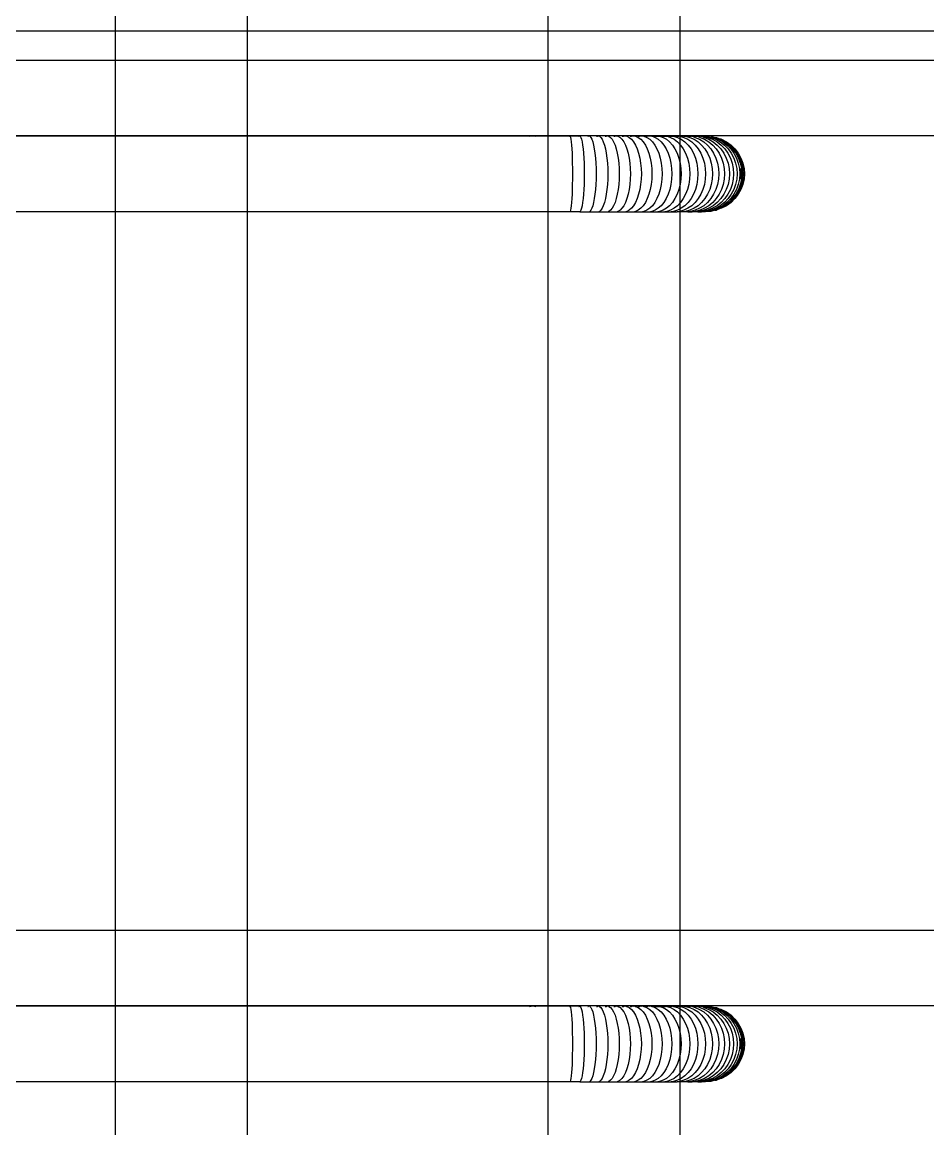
# Model space of a CAD drawing. Header units: inches. Extents: x 31 to 716, y 21 to 143.
# Drawn here: x 225.007 to 226.002, y 75.909 to 77.125 of the extents above; entities that cross this region are included whole.
import ezdxf

# ---------------------------------------------------------------- set-up
doc = ezdxf.new("R2010")
doc.units = ezdxf.units.IN
doc.header["$MEASUREMENT"] = 0
doc.layers.add('CDEC-FRAMING-PLAN', color=7, linetype='Continuous')
doc.layers.add('INNO-RFT-Y', color=2, linetype='Continuous')

# ---------------------------------------------------------------- blocks, each defined once
blk = doc.blocks.new('rebar red')
at = {"color": 1}
for p, q in [((-50.96601, -96.53518), (-50.74187, -96.53518)), ((-50.74247, -96.53526), (-50.74187, -96.53518)), ((-50.74187, -96.53518), (-50.74127, -96.53526)), ((-50.74187, -96.53518), (-50.73662, -96.53518)), ((-50.73662, -96.53518), (-50.73482, -96.53518)), ((-50.73662, -96.53518), (-50.7348, -96.5352)), ((-50.73489, -96.53526), (-50.73485, -96.53526)), ((-50.73485, -96.53526), (-50.73482, -96.53518)), ((-50.73485, -96.53526), (-50.7348, -96.5352)), ((-50.73482, -96.53518), (-50.7348, -96.5352)), ((-50.73482, -96.53518), (-50.73478, -96.53518)), ((-50.7348, -96.5352), (-50.73478, -96.53518)), ((-50.7348, -96.5352), (-50.73303, -96.53518)), ((-50.7348, -96.5352), (-50.73475, -96.53526)), ((-50.73478, -96.53518), (-50.73303, -96.53518)), ((-50.73478, -96.53518), (-50.73475, -96.53526)), ((-50.73475, -96.53526), (-50.73469, -96.53547)), ((-50.73475, -96.53526), (-50.73471, -96.53526)), ((-50.73469, -96.53547), (-50.73463, -96.53583)), ((-50.73463, -96.53583), (-50.73457, -96.53632)), ((-50.73457, -96.53632), (-50.73451, -96.53694)), ((-50.73316, -96.53526), (-50.73308, -96.53526)), ((-50.73308, -96.53526), (-50.73303, -96.53518)), ((-50.73308, -96.53526), (-50.73299, -96.5352)), ((-50.73303, -96.53518), (-50.73299, -96.5352)), ((-50.73299, -96.5352), (-50.73295, -96.53518)), ((-50.73295, -96.53518), (-50.7329, -96.53526)), ((-50.73125, -96.53518), (-50.73295, -96.53518)), ((-50.7329, -96.53526), (-50.73277, -96.53547)), ((-50.7329, -96.53526), (-50.73281, -96.53526)), ((-50.73277, -96.53547), (-50.73264, -96.53583)), ((-50.73264, -96.53583), (-50.73252, -96.53632)), ((-50.73252, -96.53632), (-50.73241, -96.53694)), ((-50.73145, -96.53526), (-50.73134, -96.53526)), ((-50.73134, -96.53526), (-50.73125, -96.53518)), ((-50.73125, -96.53518), (-50.73119, -96.5352)), ((-50.73119, -96.5352), (-50.73113, -96.53518)), ((-50.73113, -96.53518), (-50.73105, -96.53526)), ((-50.7295, -96.53518), (-50.73113, -96.53518)), ((-50.73105, -96.53526), (-50.73086, -96.53547)), ((-50.73105, -96.53526), (-50.73093, -96.53526)), ((-50.73086, -96.53547), (-50.73067, -96.53583)), ((-50.73067, -96.53583), (-50.7305, -96.53632)), ((-50.7305, -96.53632), (-50.73033, -96.53694)), ((-50.72977, -96.53526), (-50.72961, -96.53526)), ((-50.72961, -96.53526), (-50.7295, -96.53518)), ((-50.7295, -96.53518), (-50.72942, -96.5352)), ((-50.72942, -96.5352), (-50.72934, -96.53518)), ((-50.72934, -96.53518), (-50.72924, -96.53526)), ((-50.72778, -96.53518), (-50.72934, -96.53518)), ((-50.72924, -96.53526), (-50.72898, -96.53547)), ((-50.72924, -96.53526), (-50.72907, -96.53526)), ((-50.72898, -96.53547), (-50.72873, -96.53583)), ((-50.72873, -96.53583), (-50.72849, -96.53632)), ((-50.72849, -96.53632), (-50.72828, -96.53694)), ((-50.72811, -96.53526), (-50.72792, -96.53526)), ((-50.72792, -96.53526), (-50.72778, -96.53518)), ((-50.72778, -96.53518), (-50.72768, -96.5352)), ((-50.72758, -96.53518), (-50.72768, -96.5352)), ((-50.72758, -96.53518), (-50.72745, -96.53526)), ((-50.7261, -96.53518), (-50.72758, -96.53518)), ((-50.72745, -96.53526), (-50.72713, -96.53547)), ((-50.72745, -96.53526), (-50.72725, -96.53526)), ((-50.72713, -96.53547), (-50.72682, -96.53583)), ((-50.72682, -96.53583), (-50.72653, -96.53632)), ((-50.72653, -96.53632), (-50.72626, -96.53694)), ((-50.72649, -96.53526), (-50.72627, -96.53526)), ((-50.72627, -96.53526), (-50.7261, -96.53518)), ((-50.7261, -96.53518), (-50.72598, -96.5352)), ((-50.72598, -96.5352), (-50.72587, -96.53518)), ((-50.72587, -96.53518), (-50.7257, -96.53526)), ((-50.72446, -96.53518), (-50.72587, -96.53518)), ((-50.7257, -96.53526), (-50.72532, -96.53547)), ((-50.7257, -96.53526), (-50.72547, -96.53526)), ((-50.72532, -96.53547), (-50.72495, -96.53583)), ((-50.72495, -96.53583), (-50.72461, -96.53632)), ((-50.72491, -96.53526), (-50.72466, -96.53526)), ((-50.72466, -96.53526), (-50.72446, -96.53518)), ((-50.72461, -96.53632), (-50.72429, -96.53694)), ((-50.72446, -96.53518), (-50.72433, -96.5352)), ((-50.72433, -96.5352), (-50.7242, -96.53518)), ((-50.7242, -96.53518), (-50.724, -96.53526)), ((-50.72287, -96.53518), (-50.7242, -96.53518)), ((-50.724, -96.53526), (-50.72356, -96.53547)), ((-50.724, -96.53526), (-50.72374, -96.53526)), ((-50.72356, -96.53547), (-50.72313, -96.53583)), ((-50.72338, -96.53526), (-50.72311, -96.53526)), ((-50.72313, -96.53583), (-50.72274, -96.53632)), ((-50.72311, -96.53526), (-50.72287, -96.53518)), ((-50.72287, -96.53518), (-50.72273, -96.5352)), ((-50.72274, -96.53632), (-50.72237, -96.53694)), ((-50.72273, -96.5352), (-50.72258, -96.53518)), ((-50.72258, -96.53518), (-50.72236, -96.53526)), ((-50.72134, -96.53518), (-50.72258, -96.53518)), ((-50.72236, -96.53526), (-50.72186, -96.53547)), ((-50.72236, -96.53526), (-50.72206, -96.53526)), ((-50.72191, -96.53526), (-50.72161, -96.53526)), ((-50.72186, -96.53547), (-50.72137, -96.53583)), ((-50.72161, -96.53526), (-50.72134, -96.53518)), ((-50.72137, -96.53583), (-50.72092, -96.53632)), ((-50.72134, -96.53518), (-50.72119, -96.5352)), ((-50.72119, -96.5352), (-50.72103, -96.53518)), ((-50.72103, -96.53518), (-50.72077, -96.53526)), ((-50.71988, -96.53518), (-50.72103, -96.53518)), ((-50.72092, -96.53632), (-50.72051, -96.53694)), ((-50.72077, -96.53526), (-50.72021, -96.53547)), ((-50.72077, -96.53526), (-50.72019, -96.53526)), ((-50.72021, -96.53547), (-50.71968, -96.53583)), ((-50.72019, -96.53526), (-50.71988, -96.53518)), ((-50.71988, -96.53518), (-50.71972, -96.5352)), ((-50.71972, -96.5352), (-50.71955, -96.53518)), ((-50.71968, -96.53583), (-50.71918, -96.53632)), ((-50.71955, -96.53518), (-50.71925, -96.53526)), ((-50.71849, -96.53518), (-50.71955, -96.53518)), ((-50.71925, -96.53526), (-50.71916, -96.53526)), ((-50.71918, -96.53632), (-50.71872, -96.53694)), ((-50.71916, -96.53526), (-50.71904, -96.53524)), ((-50.71916, -96.53526), (-50.71864, -96.53547)), ((-50.71904, -96.53524), (-50.71892, -96.53526)), ((-50.71892, -96.53526), (-50.71884, -96.53526)), ((-50.71884, -96.53526), (-50.71849, -96.53518)), ((-50.71884, -96.53526), (-50.7179, -96.53526)), ((-50.71864, -96.53547), (-50.71806, -96.53583)), ((-50.71849, -96.53518), (-50.71832, -96.5352)), ((-50.71832, -96.5352), (-50.71815, -96.53518)), ((-50.71815, -96.53518), (-50.7179, -96.53526)), ((-50.71806, -96.53583), (-50.71751, -96.53632)), ((-50.7179, -96.53526), (-50.71785, -96.53525)), ((-50.71785, -96.53525), (-50.71781, -96.53526)), ((-50.71767, -96.53523), (-50.71781, -96.53526)), ((-50.71781, -96.53526), (-50.71715, -96.53547)), ((-50.71767, -96.53523), (-50.71756, -96.53526)), ((-50.71756, -96.53526), (-50.71751, -96.53525)), ((-50.71751, -96.53525), (-50.71746, -96.53526)), ((-50.71751, -96.53632), (-50.71701, -96.53694)), ((-50.71746, -96.53526), (-50.71717, -96.53518)), ((-50.71746, -96.53526), (-50.71671, -96.53526)), ((-50.71717, -96.53518), (-50.717, -96.5352)), ((-50.71715, -96.53547), (-50.71652, -96.53583)), ((-50.71683, -96.53518), (-50.717, -96.5352)), ((-50.717, -96.5352), (-50.71671, -96.53526)), ((-50.71683, -96.53518), (-50.71658, -96.53524)), ((-50.71671, -96.53526), (-50.71658, -96.53524)), ((-50.71658, -96.53524), (-50.71645, -96.53526)), ((-50.71652, -96.53583), (-50.71592, -96.53632)), ((-50.71639, -96.53523), (-50.71645, -96.53526)), ((-50.71645, -96.53526), (-50.71638, -96.53526)), ((-50.71623, -96.53524), (-50.71639, -96.53523)), ((-50.71638, -96.53526), (-50.71623, -96.53524)), ((-50.71638, -96.53526), (-50.71574, -96.53547)), ((-50.71623, -96.53524), (-50.71609, -96.53526)), ((-50.71609, -96.53526), (-50.71594, -96.53518)), ((-50.71609, -96.53526), (-50.71577, -96.5352)), ((-50.71609, -96.53526), (-50.71561, -96.53526)), ((-50.71594, -96.53518), (-50.71577, -96.5352)), ((-50.71592, -96.53632), (-50.71538, -96.53694)), ((-50.71577, -96.5352), (-50.71559, -96.53518)), ((-50.71577, -96.5352), (-50.71561, -96.53526)), ((-50.71574, -96.53547), (-50.71506, -96.53583)), ((-50.71561, -96.53526), (-50.71539, -96.53524)), ((-50.71559, -96.53518), (-50.71539, -96.53524)), ((-50.71539, -96.53524), (-50.71528, -96.53526)), ((-50.71528, -96.53526), (-50.71523, -96.53525)), ((-50.71521, -96.53522), (-50.71523, -96.53525)), ((-50.71523, -96.53525), (-50.71517, -96.53526)), ((-50.71517, -96.53526), (-50.71521, -96.53522)), ((-50.71517, -96.53526), (-50.71504, -96.53523)), ((-50.71517, -96.53526), (-50.71442, -96.53547)), ((-50.71506, -96.53583), (-50.71442, -96.53632)), ((-50.71504, -96.53523), (-50.7148, -96.53518)), ((-50.71504, -96.53523), (-50.71481, -96.53526)), ((-50.71481, -96.53526), (-50.71461, -96.53526)), ((-50.7148, -96.53518), (-50.71463, -96.5352)), ((-50.71463, -96.5352), (-50.71445, -96.53518)), ((-50.71461, -96.53526), (-50.71445, -96.53518)), ((-50.71461, -96.53526), (-50.71428, -96.53526)), ((-50.71429, -96.53523), (-50.71445, -96.53518)), ((-50.71445, -96.53518), (-50.71428, -96.53526)), ((-50.71442, -96.53547), (-50.7137, -96.53583)), ((-50.71442, -96.53632), (-50.71384, -96.53694)), ((-50.71411, -96.53521), (-50.71429, -96.53523)), ((-50.71428, -96.53526), (-50.71413, -96.53524)), ((-50.71413, -96.53524), (-50.71411, -96.53521)), ((-50.71411, -96.53521), (-50.71399, -96.53526)), ((-50.71399, -96.53526), (-50.71395, -96.53523)), ((-50.71395, -96.53523), (-50.71375, -96.53518)), ((-50.71395, -96.53523), (-50.71319, -96.53547)), ((-50.71395, -96.53523), (-50.71369, -96.53526)), ((-50.71375, -96.53518), (-50.71359, -96.5352)), ((-50.7137, -96.53583), (-50.71302, -96.53632)), ((-50.71369, -96.53526), (-50.71363, -96.53526)), ((-50.71363, -96.53526), (-50.71359, -96.5352)), ((-50.71363, -96.53526), (-50.71338, -96.53526)), ((-50.71342, -96.53518), (-50.71359, -96.5352)), ((-50.71359, -96.5352), (-50.71338, -96.53526)), ((-50.71329, -96.53522), (-50.71342, -96.53518)), ((-50.71338, -96.53526), (-50.71329, -96.53522)), ((-50.71313, -96.53524), (-50.71329, -96.53522)), ((-50.71319, -96.53547), (-50.71243, -96.53583)), ((-50.71313, -96.53524), (-50.71296, -96.53522)), ((-50.71302, -96.53632), (-50.7124, -96.53694)), ((-50.71296, -96.53522), (-50.7128, -96.53518)), ((-50.71296, -96.53522), (-50.7129, -96.53526)), ((-50.7129, -96.53526), (-50.71287, -96.53526)), ((-50.71287, -96.53526), (-50.71271, -96.53524)), ((-50.71287, -96.53526), (-50.71207, -96.53547)), ((-50.7128, -96.53518), (-50.71264, -96.5352)), ((-50.71271, -96.53524), (-50.71264, -96.5352)), ((-50.71271, -96.53524), (-50.71258, -96.53526)), ((-50.71264, -96.5352), (-50.71248, -96.53518)), ((-50.71258, -96.53526), (-50.71255, -96.53526)), ((-50.71255, -96.53526), (-50.71239, -96.53522)), ((-50.71248, -96.53518), (-50.71239, -96.53522)), ((-50.71243, -96.53583), (-50.71172, -96.53632)), ((-50.71239, -96.53522), (-50.71224, -96.53523)), ((-50.71224, -96.53523), (-50.71216, -96.53526)), ((-50.71216, -96.53526), (-50.71207, -96.53522)), ((-50.71207, -96.53522), (-50.71203, -96.53525)), ((-50.71207, -96.53547), (-50.71127, -96.53583)), ((-50.71203, -96.53525), (-50.71196, -96.53518)), ((-50.71203, -96.53525), (-50.71192, -96.53526)), ((-50.71196, -96.53518), (-50.71186, -96.53523)), ((-50.71192, -96.53526), (-50.71186, -96.53523)), ((-50.71186, -96.53523), (-50.7118, -96.53519)), ((-50.71165, -96.53518), (-50.7118, -96.53519)), ((-50.7118, -96.53519), (-50.71174, -96.53524)), ((-50.71174, -96.53524), (-50.71165, -96.53518)), ((-50.71174, -96.53524), (-50.71158, -96.53526)), ((-50.71172, -96.53632), (-50.71106, -96.53694)), ((-50.71159, -96.53521), (-50.71165, -96.53518)), ((-50.71159, -96.53521), (-50.71155, -96.53526)), ((-50.71158, -96.53526), (-50.71155, -96.53526)), ((-50.71155, -96.53526), (-50.71146, -96.53522)), ((-50.71155, -96.53526), (-50.71105, -96.53547)), ((-50.71146, -96.53522), (-50.71143, -96.5352)), ((-50.71146, -96.53522), (-50.71132, -96.53526)), ((-50.71143, -96.5352), (-50.7113, -96.53521)), ((-50.71129, -96.53524), (-50.71143, -96.5352)), ((-50.71132, -96.53526), (-50.71129, -96.53524)), ((-50.7113, -96.53521), (-50.71121, -96.53518)), ((-50.71129, -96.53524), (-50.71117, -96.53524)), ((-50.71127, -96.53583), (-50.71052, -96.53632)), ((-50.71121, -96.53518), (-50.71117, -96.53524)), ((-50.71117, -96.53524), (-50.71113, -96.53522)), ((-50.71113, -96.53522), (-50.71108, -96.53519)), ((-50.71113, -96.53522), (-50.71104, -96.53526)), ((-50.71108, -96.53519), (-50.71094, -96.53518)), ((-50.71108, -96.53519), (-50.71101, -96.53523)), ((-50.71105, -96.53547), (-50.71021, -96.53583)), ((-50.71104, -96.53526), (-50.71085, -96.53526)), ((-50.71101, -96.53523), (-50.71094, -96.53518)), ((-50.7109, -96.53521), (-50.71094, -96.53518)), ((-50.71088, -96.53524), (-50.7109, -96.53521)), ((-50.7109, -96.53521), (-50.71085, -96.53526)), ((-50.71078, -96.53522), (-50.71088, -96.53524)), ((-50.71085, -96.53526), (-50.71078, -96.53522)), ((-50.71078, -96.53522), (-50.71076, -96.5352)), ((-50.71078, -96.53522), (-50.71072, -96.53526)), ((-50.71076, -96.5352), (-50.71064, -96.53523)), ((-50.71064, -96.53523), (-50.71072, -96.53526)), ((-50.71072, -96.53526), (-50.71065, -96.53526)), ((-50.71065, -96.53526), (-50.71055, -96.53523)), ((-50.71065, -96.53526), (-50.71064, -96.53523)), ((-50.71065, -96.53526), (-50.71014, -96.53547)), ((-50.71064, -96.53523), (-50.71058, -96.53518)), ((-50.71055, -96.53523), (-50.71064, -96.53523)), ((-50.71058, -96.53518), (-50.71055, -96.53523)), ((-50.71055, -96.53523), (-50.7105, -96.53522)), ((-50.71055, -96.53523), (-50.7105, -96.53526)), ((-50.71052, -96.53632), (-50.70984, -96.53694)), ((-50.7105, -96.53522), (-50.71045, -96.53524)), ((-50.7105, -96.53526), (-50.71045, -96.53524)), ((-50.71045, -96.53524), (-50.71041, -96.53522)), ((-50.71041, -96.53522), (-50.71034, -96.53518)), ((-50.71041, -96.53522), (-50.71037, -96.53526)), ((-50.71037, -96.53526), (-50.71032, -96.53525)), ((-50.71034, -96.53518), (-50.71022, -96.53521)), ((-50.71032, -96.53525), (-50.71027, -96.53526)), ((-50.71027, -96.53526), (-50.7102, -96.53526)), ((-50.71017, -96.53524), (-50.71022, -96.53521)), ((-50.71022, -96.53521), (-50.7102, -96.53526)), ((-50.71021, -96.53583), (-50.70943, -96.53632)), ((-50.7102, -96.53526), (-50.71014, -96.53526)), ((-50.71014, -96.53526), (-50.71017, -96.53524)), ((-50.71014, -96.53526), (-50.71009, -96.53525)), ((-50.71014, -96.53547), (-50.70927, -96.53583)), ((-50.71009, -96.53525), (-50.71006, -96.53518)), ((-50.70998, -96.53526), (-50.71009, -96.53525)), ((-50.71006, -96.53518), (-50.71, -96.53521)), ((-50.71, -96.53521), (-50.70998, -96.53526)), ((-50.70998, -96.53526), (-50.70993, -96.53523)), ((-50.70993, -96.53523), (-50.70987, -96.53524)), ((-50.70987, -96.53524), (-50.70985, -96.53518)), ((-50.70987, -96.53524), (-50.7098, -96.53522)), ((-50.7098, -96.53522), (-50.70985, -96.53518)), ((-50.7098, -96.53522), (-50.70974, -96.53523)), ((-50.70974, -96.53523), (-50.70971, -96.53521)), ((-50.70974, -96.53523), (-50.70934, -96.53547)), ((-50.70971, -96.53521), (-50.70965, -96.53518)), ((-50.70962, -96.53521), (-50.70971, -96.53521)), ((-50.70965, -96.53518), (-50.70962, -96.53521)), ((-50.70962, -96.53521), (-50.7096, -96.53522)), ((-50.70962, -96.53521), (-50.70961, -96.53526)), ((-50.70961, -96.53526), (-50.7096, -96.53522)), ((-50.70961, -96.53526), (-50.70866, -96.53547)), ((-50.70961, -96.53526), (-50.70936, -96.53526)), ((-50.7096, -96.53522), (-50.70952, -96.53521)), ((-50.70949, -96.53518), (-50.70952, -96.53521)), ((-50.70952, -96.53521), (-50.70949, -96.53521)), ((-50.70945, -96.5352), (-50.70949, -96.53518)), ((-50.70949, -96.53521), (-50.70945, -96.5352)), ((-50.70939, -96.5352), (-50.70945, -96.5352)), ((-50.70943, -96.53632), (-50.70872, -96.53694)), ((-50.70939, -96.5352), (-50.70935, -96.53518)), ((-50.70939, -96.5352), (-50.70936, -96.53526)), ((-50.70936, -96.53526), (-50.70931, -96.5352)), ((-50.70936, -96.53526), (-50.70907, -96.53526)), ((-50.70935, -96.53518), (-50.70931, -96.5352)), ((-50.70934, -96.53547), (-50.70845, -96.53583)), ((-50.70925, -96.53518), (-50.70931, -96.5352)), ((-50.70927, -96.53583), (-50.70847, -96.53632)), ((-50.70921, -96.53519), (-50.70925, -96.53518)), ((-50.70921, -96.53519), (-50.70918, -96.53518)), ((-50.70915, -96.53518), (-50.70921, -96.53519)), ((-50.70918, -96.53518), (-50.70912, -96.53518)), ((-50.70918, -96.53518), (-50.70915, -96.53518)), ((-50.70912, -96.53518), (-50.70915, -96.53518)), ((-50.70915, -96.53518), (-50.70907, -96.53526)), ((-50.70912, -96.53518), (-50.70886, -96.53526)), ((-50.70907, -96.53526), (-50.7081, -96.53547)), ((-50.70907, -96.53526), (-50.70886, -96.53526)), ((-50.7081, -96.53526), (-50.70886, -96.53526)), ((-50.70866, -96.53547), (-50.70775, -96.53583)), ((-50.70847, -96.53632), (-50.70773, -96.53694)), ((-50.70845, -96.53583), (-50.70762, -96.53632)), ((-50.7081, -96.53526), (-50.70734, -96.53547)), ((-50.7081, -96.53526), (-50.70766, -96.53547)), ((-50.7081, -96.53547), (-50.70717, -96.53583)), ((-50.70775, -96.53583), (-50.70689, -96.53632)), ((-50.70766, -96.53547), (-50.70672, -96.53583)), ((-50.70762, -96.53632), (-50.70686, -96.53694)), ((-50.70734, -96.53547), (-50.70704, -96.53547)), ((-50.70717, -96.53583), (-50.7063, -96.53632)), ((-50.70704, -96.53547), (-50.70628, -96.53583)), ((-50.70704, -96.53547), (-50.70639, -96.53583)), ((-50.70689, -96.53632), (-50.70612, -96.53694)), ((-50.70672, -96.53583), (-50.70583, -96.53632)), ((-50.70639, -96.53583), (-50.7055, -96.53632)), ((-50.7063, -96.53632), (-50.7055, -96.53694)), ((-50.70613, -96.53583), (-50.70628, -96.53583)), ((-50.70613, -96.53583), (-50.7053, -96.53632)), ((-50.70613, -96.53583), (-50.70604, -96.53583)), ((-50.70604, -96.53583), (-50.70511, -96.53632)), ((-50.70583, -96.53632), (-50.70503, -96.53694)), ((-50.7055, -96.53632), (-50.70468, -96.53694)), ((-50.7053, -96.53632), (-50.70523, -96.53632)), ((-50.70523, -96.53632), (-50.70448, -96.53694)), ((-50.70511, -96.53632), (-50.70426, -96.53694)), ((-50.73451, -96.53694), (-50.73447, -96.53767)), ((-50.73447, -96.53767), (-50.73442, -96.53849)), ((-50.73442, -96.53849), (-50.73439, -96.53939)), ((-50.73241, -96.53694), (-50.73232, -96.53767)), ((-50.73232, -96.53767), (-50.73224, -96.53849)), ((-50.73224, -96.53849), (-50.73218, -96.53939)), ((-50.73033, -96.53694), (-50.73019, -96.53767)), ((-50.73019, -96.53767), (-50.73007, -96.53849)), ((-50.73007, -96.53849), (-50.72998, -96.53939)), ((-50.72828, -96.53694), (-50.72809, -96.53767)), ((-50.72809, -96.53767), (-50.72793, -96.53849)), ((-50.72793, -96.53849), (-50.72781, -96.53939)), ((-50.72626, -96.53694), (-50.72603, -96.53767)), ((-50.72603, -96.53767), (-50.72583, -96.53849)), ((-50.72583, -96.53849), (-50.72568, -96.53939)), ((-50.72429, -96.53694), (-50.72401, -96.53767)), ((-50.72401, -96.53767), (-50.72378, -96.53849)), ((-50.72378, -96.53849), (-50.72359, -96.53939)), ((-50.72237, -96.53694), (-50.72205, -96.53767)), ((-50.72205, -96.53767), (-50.72178, -96.53849)), ((-50.72178, -96.53849), (-50.72156, -96.53939)), ((-50.72051, -96.53694), (-50.72015, -96.53767)), ((-50.72015, -96.53767), (-50.71984, -96.53849)), ((-50.71984, -96.53849), (-50.7196, -96.53939)), ((-50.71872, -96.53694), (-50.71832, -96.53767)), ((-50.71832, -96.53767), (-50.71798, -96.53849)), ((-50.71798, -96.53849), (-50.7177, -96.53939)), ((-50.71701, -96.53694), (-50.71657, -96.53767)), ((-50.71657, -96.53767), (-50.71619, -96.53849)), ((-50.71619, -96.53849), (-50.71589, -96.53939)), ((-50.71538, -96.53694), (-50.7149, -96.53767)), ((-50.7149, -96.53767), (-50.7145, -96.53849)), ((-50.7145, -96.53849), (-50.71417, -96.53939)), ((-50.71384, -96.53694), (-50.71333, -96.53767)), ((-50.71333, -96.53767), (-50.71289, -96.53849)), ((-50.71289, -96.53849), (-50.71254, -96.53939)), ((-50.7124, -96.53694), (-50.71185, -96.53767)), ((-50.71185, -96.53767), (-50.71139, -96.53849)), ((-50.71139, -96.53849), (-50.71102, -96.53939)), ((-50.71106, -96.53694), (-50.71049, -96.53767)), ((-50.71049, -96.53767), (-50.71, -96.53849)), ((-50.71, -96.53849), (-50.70961, -96.53939)), ((-50.70984, -96.53694), (-50.70923, -96.53767)), ((-50.70923, -96.53767), (-50.70872, -96.53849)), ((-50.70872, -96.53694), (-50.70809, -96.53767)), ((-50.70872, -96.53849), (-50.70831, -96.53939)), ((-50.70809, -96.53767), (-50.70756, -96.53849)), ((-50.70773, -96.53694), (-50.70708, -96.53767)), ((-50.70756, -96.53849), (-50.70713, -96.53939)), ((-50.70708, -96.53767), (-50.70653, -96.53849)), ((-50.70686, -96.53694), (-50.70619, -96.53767)), ((-50.70653, -96.53849), (-50.70608, -96.53939)), ((-50.70619, -96.53767), (-50.70562, -96.53849)), ((-50.70612, -96.53694), (-50.70543, -96.53767)), ((-50.70562, -96.53849), (-50.70516, -96.53939)), ((-50.7055, -96.53694), (-50.7048, -96.53767)), ((-50.70543, -96.53767), (-50.70485, -96.53849)), ((-50.70503, -96.53694), (-50.70431, -96.53767)), ((-50.70485, -96.53849), (-50.70438, -96.53939)), ((-50.7048, -96.53767), (-50.70421, -96.53849)), ((-50.70468, -96.53694), (-50.70396, -96.53767)), ((-50.70448, -96.53694), (-50.70375, -96.53767)), ((-50.70448, -96.53694), (-50.70441, -96.53694)), ((-50.70441, -96.53694), (-50.70368, -96.53767)), ((-50.70431, -96.53767), (-50.70371, -96.53849)), ((-50.70426, -96.53694), (-50.70351, -96.53767)), ((-50.70421, -96.53849), (-50.70373, -96.53939)), ((-50.70396, -96.53767), (-50.70335, -96.53849)), ((-50.70375, -96.53767), (-50.70314, -96.53849)), ((-50.70371, -96.53849), (-50.70323, -96.53939)), ((-50.70368, -96.53767), (-50.70307, -96.53849)), ((-50.70351, -96.53767), (-50.70288, -96.53849)), ((-50.70335, -96.53849), (-50.70286, -96.53939)), ((-50.70314, -96.53849), (-50.70265, -96.53939)), ((-50.70307, -96.53849), (-50.70258, -96.53939)), ((-50.70288, -96.53849), (-50.70237, -96.53939)), ((-50.73439, -96.53939), (-50.73437, -96.54035)), ((-50.73437, -96.54035), (-50.73435, -96.54135)), ((-50.73218, -96.53939), (-50.73213, -96.54035)), ((-50.73213, -96.54035), (-50.7321, -96.54135)), ((-50.72998, -96.53939), (-50.72991, -96.54035)), ((-50.72991, -96.54035), (-50.72986, -96.54135)), ((-50.72781, -96.53939), (-50.72771, -96.54035)), ((-50.72771, -96.54035), (-50.72766, -96.54135)), ((-50.72568, -96.53939), (-50.72556, -96.54035)), ((-50.72556, -96.54035), (-50.72549, -96.54135)), ((-50.72359, -96.53939), (-50.72345, -96.54035)), ((-50.72345, -96.54035), (-50.72337, -96.54135)), ((-50.72156, -96.53939), (-50.7214, -96.54035)), ((-50.7214, -96.54035), (-50.72131, -96.54135)), ((-50.7196, -96.53939), (-50.71942, -96.54035)), ((-50.71942, -96.54035), (-50.71931, -96.54135)), ((-50.7177, -96.53939), (-50.7175, -96.54035)), ((-50.7175, -96.54035), (-50.71738, -96.54135)), ((-50.71589, -96.53939), (-50.71567, -96.54035)), ((-50.71567, -96.54035), (-50.71554, -96.54135)), ((-50.71417, -96.53939), (-50.71393, -96.54035)), ((-50.71393, -96.54035), (-50.71379, -96.54135)), ((-50.71254, -96.53939), (-50.71229, -96.54035)), ((-50.71229, -96.54035), (-50.71214, -96.54135)), ((-50.71102, -96.53939), (-50.71075, -96.54035)), ((-50.71075, -96.54035), (-50.71059, -96.54135)), ((-50.70961, -96.53939), (-50.70932, -96.54035)), ((-50.70932, -96.54035), (-50.70915, -96.54135)), ((-50.70831, -96.53939), (-50.70801, -96.54035)), ((-50.70801, -96.54035), (-50.70783, -96.54135)), ((-50.70713, -96.53939), (-50.70682, -96.54035)), ((-50.70682, -96.54035), (-50.70663, -96.54135)), ((-50.70608, -96.53939), (-50.70576, -96.54035)), ((-50.70576, -96.54035), (-50.70557, -96.54135)), ((-50.70516, -96.53939), (-50.70483, -96.54035)), ((-50.70483, -96.54035), (-50.70463, -96.54135)), ((-50.70438, -96.53939), (-50.70404, -96.54035)), ((-50.70404, -96.54035), (-50.70383, -96.54135)), ((-50.70373, -96.53939), (-50.70339, -96.54035)), ((-50.70339, -96.54035), (-50.70318, -96.54135)), ((-50.70323, -96.53939), (-50.70288, -96.54035)), ((-50.70288, -96.54035), (-50.70266, -96.54135)), ((-50.70286, -96.53939), (-50.70251, -96.54035)), ((-50.70265, -96.53939), (-50.70229, -96.54035)), ((-50.70258, -96.53939), (-50.70222, -96.54035)), ((-50.70251, -96.54035), (-50.70229, -96.54135)), ((-50.70237, -96.53939), (-50.702, -96.54035)), ((-50.70229, -96.54035), (-50.70207, -96.54135)), ((-50.70222, -96.54035), (-50.702, -96.54135)), ((-50.702, -96.54035), (-50.70177, -96.54135)), ((-50.73435, -96.54135), (-50.73435, -96.54238)), ((-50.73435, -96.54238), (-50.73435, -96.5434)), ((-50.7321, -96.54135), (-50.73209, -96.54238)), ((-50.73209, -96.54238), (-50.7321, -96.5434)), ((-50.72986, -96.54135), (-50.72985, -96.54238)), ((-50.72985, -96.54238), (-50.72986, -96.5434)), ((-50.72766, -96.54135), (-50.72764, -96.54238)), ((-50.72764, -96.54238), (-50.72766, -96.5434)), ((-50.72549, -96.54135), (-50.72547, -96.54238)), ((-50.72547, -96.54238), (-50.72549, -96.5434)), ((-50.72337, -96.54135), (-50.72334, -96.54238)), ((-50.72334, -96.54238), (-50.72337, -96.5434)), ((-50.72131, -96.54135), (-50.72127, -96.54238)), ((-50.72127, -96.54238), (-50.72131, -96.5434)), ((-50.71931, -96.54135), (-50.71927, -96.54238)), ((-50.71927, -96.54238), (-50.71931, -96.5434)), ((-50.71738, -96.54135), (-50.71734, -96.54238)), ((-50.71734, -96.54238), (-50.71738, -96.5434)), ((-50.71554, -96.54135), (-50.7155, -96.54238)), ((-50.7155, -96.54238), (-50.71554, -96.5434)), ((-50.71379, -96.54135), (-50.71374, -96.54238)), ((-50.71374, -96.54238), (-50.71379, -96.5434)), ((-50.71214, -96.54135), (-50.71209, -96.54238)), ((-50.71209, -96.54238), (-50.71214, -96.5434)), ((-50.71059, -96.54135), (-50.71053, -96.54238)), ((-50.71053, -96.54238), (-50.71059, -96.5434)), ((-50.70915, -96.54135), (-50.70909, -96.54238)), ((-50.70909, -96.54238), (-50.70915, -96.5434)), ((-50.70783, -96.54135), (-50.70777, -96.54238)), ((-50.70777, -96.54238), (-50.70783, -96.5434)), ((-50.70663, -96.54135), (-50.70657, -96.54238)), ((-50.70657, -96.54238), (-50.70663, -96.5434)), ((-50.70557, -96.54135), (-50.7055, -96.54238)), ((-50.7055, -96.54238), (-50.70557, -96.5434)), ((-50.70463, -96.54135), (-50.70456, -96.54238)), ((-50.70456, -96.54238), (-50.70463, -96.5434)), ((-50.70383, -96.54135), (-50.70376, -96.54238)), ((-50.70376, -96.54238), (-50.70383, -96.5434)), ((-50.70318, -96.54135), (-50.7031, -96.54238)), ((-50.7031, -96.54238), (-50.70318, -96.5434)), ((-50.70266, -96.54135), (-50.70259, -96.54238)), ((-50.70259, -96.54238), (-50.70266, -96.5434)), ((-50.70246, -96.54135), (-50.70239, -96.54238)), ((-50.70239, -96.54238), (-50.70246, -96.5434)), ((-50.70229, -96.54135), (-50.70222, -96.54238)), ((-50.70222, -96.54238), (-50.70229, -96.5434)), ((-50.70207, -96.54135), (-50.702, -96.54238)), ((-50.702, -96.54238), (-50.70207, -96.5434)), ((-50.702, -96.54135), (-50.70193, -96.54238)), ((-50.70193, -96.54238), (-50.702, -96.5434)), ((-50.70177, -96.54135), (-50.7017, -96.54238)), ((-50.7017, -96.54238), (-50.70177, -96.5434)), ((-50.73437, -96.5444), (-50.73439, -96.54536)), ((-50.73435, -96.5434), (-50.73437, -96.5444)), ((-50.73213, -96.5444), (-50.73218, -96.54536)), ((-50.7321, -96.5434), (-50.73213, -96.5444)), ((-50.72991, -96.5444), (-50.72998, -96.54536)), ((-50.72986, -96.5434), (-50.72991, -96.5444)), ((-50.72771, -96.5444), (-50.72781, -96.54536)), ((-50.72766, -96.5434), (-50.72771, -96.5444)), ((-50.72556, -96.5444), (-50.72568, -96.54536)), ((-50.72549, -96.5434), (-50.72556, -96.5444)), ((-50.72345, -96.5444), (-50.72359, -96.54536)), ((-50.72337, -96.5434), (-50.72345, -96.5444)), ((-50.7214, -96.5444), (-50.72156, -96.54536)), ((-50.72131, -96.5434), (-50.7214, -96.5444)), ((-50.71942, -96.5444), (-50.7196, -96.54536)), ((-50.71931, -96.5434), (-50.71942, -96.5444)), ((-50.7175, -96.5444), (-50.7177, -96.54536)), ((-50.71738, -96.5434), (-50.7175, -96.5444)), ((-50.71567, -96.5444), (-50.71589, -96.54536)), ((-50.71554, -96.5434), (-50.71567, -96.5444)), ((-50.71393, -96.5444), (-50.71417, -96.54536)), ((-50.71379, -96.5434), (-50.71393, -96.5444)), ((-50.71229, -96.5444), (-50.71254, -96.54536)), ((-50.71214, -96.5434), (-50.71229, -96.5444)), ((-50.71075, -96.5444), (-50.71102, -96.54536)), ((-50.71059, -96.5434), (-50.71075, -96.5444)), ((-50.70932, -96.5444), (-50.70961, -96.54536)), ((-50.70915, -96.5434), (-50.70932, -96.5444)), ((-50.70801, -96.5444), (-50.70831, -96.54536)), ((-50.70783, -96.5434), (-50.70801, -96.5444)), ((-50.70682, -96.5444), (-50.70713, -96.54536)), ((-50.70663, -96.5434), (-50.70682, -96.5444)), ((-50.70576, -96.5444), (-50.70608, -96.54536)), ((-50.70557, -96.5434), (-50.70576, -96.5444)), ((-50.70483, -96.5444), (-50.70516, -96.54536)), ((-50.70463, -96.5434), (-50.70483, -96.5444)), ((-50.70404, -96.5444), (-50.70438, -96.54536)), ((-50.70383, -96.5434), (-50.70404, -96.5444)), ((-50.70339, -96.5444), (-50.70373, -96.54536)), ((-50.70318, -96.5434), (-50.70339, -96.5444)), ((-50.70288, -96.5444), (-50.70323, -96.54536)), ((-50.70266, -96.5434), (-50.70288, -96.5444)), ((-50.70251, -96.5444), (-50.70286, -96.54536)), ((-50.70229, -96.5444), (-50.70265, -96.54536)), ((-50.70222, -96.5444), (-50.70258, -96.54536)), ((-50.70229, -96.5434), (-50.70251, -96.5444)), ((-50.702, -96.5444), (-50.70237, -96.54536)), ((-50.70207, -96.5434), (-50.70229, -96.5444)), ((-50.702, -96.5434), (-50.70222, -96.5444)), ((-50.70177, -96.5434), (-50.702, -96.5444)), ((-50.73447, -96.54709), (-50.73451, -96.54781)), ((-50.73442, -96.54626), (-50.73447, -96.54709)), ((-50.73439, -96.54536), (-50.73442, -96.54626)), ((-50.73232, -96.54709), (-50.73241, -96.54781)), ((-50.73224, -96.54626), (-50.73232, -96.54709)), ((-50.73218, -96.54536), (-50.73224, -96.54626)), ((-50.73019, -96.54709), (-50.73033, -96.54781)), ((-50.73007, -96.54626), (-50.73019, -96.54709)), ((-50.72998, -96.54536), (-50.73007, -96.54626)), ((-50.72809, -96.54709), (-50.72828, -96.54781)), ((-50.72793, -96.54626), (-50.72809, -96.54709)), ((-50.72781, -96.54536), (-50.72793, -96.54626)), ((-50.72603, -96.54709), (-50.72626, -96.54781)), ((-50.72583, -96.54626), (-50.72603, -96.54709)), ((-50.72568, -96.54536), (-50.72583, -96.54626)), ((-50.72401, -96.54709), (-50.72429, -96.54781)), ((-50.72378, -96.54626), (-50.72401, -96.54709)), ((-50.72359, -96.54536), (-50.72378, -96.54626)), ((-50.72205, -96.54709), (-50.72237, -96.54781)), ((-50.72178, -96.54626), (-50.72205, -96.54709)), ((-50.72156, -96.54536), (-50.72178, -96.54626)), ((-50.72015, -96.54709), (-50.72051, -96.54781)), ((-50.71984, -96.54626), (-50.72015, -96.54709)), ((-50.7196, -96.54536), (-50.71984, -96.54626)), ((-50.71832, -96.54709), (-50.71872, -96.54781)), ((-50.71798, -96.54626), (-50.71832, -96.54709)), ((-50.7177, -96.54536), (-50.71798, -96.54626)), ((-50.71657, -96.54709), (-50.71701, -96.54781)), ((-50.71619, -96.54626), (-50.71657, -96.54709)), ((-50.71589, -96.54536), (-50.71619, -96.54626)), ((-50.7149, -96.54709), (-50.71538, -96.54781)), ((-50.7145, -96.54626), (-50.7149, -96.54709)), ((-50.71417, -96.54536), (-50.7145, -96.54626)), ((-50.71333, -96.54709), (-50.71384, -96.54781)), ((-50.71289, -96.54626), (-50.71333, -96.54709)), ((-50.71254, -96.54536), (-50.71289, -96.54626)), ((-50.71185, -96.54709), (-50.7124, -96.54781)), ((-50.71139, -96.54626), (-50.71185, -96.54709)), ((-50.71102, -96.54536), (-50.71139, -96.54626)), ((-50.71049, -96.54709), (-50.71106, -96.54781)), ((-50.71, -96.54626), (-50.71049, -96.54709)), ((-50.70961, -96.54536), (-50.71, -96.54626)), ((-50.70923, -96.54709), (-50.70984, -96.54781)), ((-50.70872, -96.54626), (-50.70923, -96.54709)), ((-50.70831, -96.54536), (-50.70872, -96.54626)), ((-50.70809, -96.54709), (-50.70872, -96.54781)), ((-50.70756, -96.54626), (-50.70809, -96.54709)), ((-50.70708, -96.54709), (-50.70773, -96.54781)), ((-50.70713, -96.54536), (-50.70756, -96.54626)), ((-50.70653, -96.54626), (-50.70708, -96.54709)), ((-50.70619, -96.54709), (-50.70686, -96.54781)), ((-50.70608, -96.54536), (-50.70653, -96.54626)), ((-50.70562, -96.54626), (-50.70619, -96.54709)), ((-50.70543, -96.54709), (-50.70612, -96.54781)), ((-50.70516, -96.54536), (-50.70562, -96.54626)), ((-50.7048, -96.54709), (-50.7055, -96.54781)), ((-50.70485, -96.54626), (-50.70543, -96.54709)), ((-50.70431, -96.54709), (-50.70503, -96.54781)), ((-50.70438, -96.54536), (-50.70485, -96.54626)), ((-50.70421, -96.54626), (-50.7048, -96.54709)), ((-50.70396, -96.54709), (-50.70468, -96.54781)), ((-50.70375, -96.54709), (-50.70448, -96.54781)), ((-50.70368, -96.54709), (-50.70441, -96.54781)), ((-50.70371, -96.54626), (-50.70431, -96.54709)), ((-50.70351, -96.54709), (-50.70426, -96.54781)), ((-50.70373, -96.54536), (-50.70421, -96.54626)), ((-50.70335, -96.54626), (-50.70396, -96.54709)), ((-50.70314, -96.54626), (-50.70375, -96.54709)), ((-50.70323, -96.54536), (-50.70371, -96.54626)), ((-50.70307, -96.54626), (-50.70368, -96.54709)), ((-50.70288, -96.54626), (-50.70351, -96.54709)), ((-50.70286, -96.54536), (-50.70335, -96.54626)), ((-50.70265, -96.54536), (-50.70314, -96.54626)), ((-50.70258, -96.54536), (-50.70307, -96.54626)), ((-50.70237, -96.54536), (-50.70288, -96.54626)), ((-50.73469, -96.54928), (-50.73475, -96.5495)), ((-50.73463, -96.54892), (-50.73469, -96.54928)), ((-50.73457, -96.54843), (-50.73463, -96.54892)), ((-50.73451, -96.54781), (-50.73457, -96.54843)), ((-50.73277, -96.54928), (-50.7329, -96.5495)), ((-50.73264, -96.54892), (-50.73277, -96.54928)), ((-50.73252, -96.54843), (-50.73264, -96.54892)), ((-50.73241, -96.54781), (-50.73252, -96.54843)), ((-50.73086, -96.54928), (-50.73105, -96.5495)), ((-50.73067, -96.54892), (-50.73086, -96.54928)), ((-50.7305, -96.54843), (-50.73067, -96.54892)), ((-50.73033, -96.54781), (-50.7305, -96.54843)), ((-50.72898, -96.54928), (-50.72924, -96.5495)), ((-50.72873, -96.54892), (-50.72898, -96.54928)), ((-50.72849, -96.54843), (-50.72873, -96.54892)), ((-50.72828, -96.54781), (-50.72849, -96.54843)), ((-50.72713, -96.54928), (-50.72745, -96.5495)), ((-50.72682, -96.54892), (-50.72713, -96.54928)), ((-50.72653, -96.54843), (-50.72682, -96.54892)), ((-50.72626, -96.54781), (-50.72653, -96.54843)), ((-50.72532, -96.54928), (-50.7257, -96.5495)), ((-50.72495, -96.54892), (-50.72532, -96.54928)), ((-50.72461, -96.54843), (-50.72495, -96.54892)), ((-50.72429, -96.54781), (-50.72461, -96.54843)), ((-50.72356, -96.54928), (-50.724, -96.5495)), ((-50.72313, -96.54892), (-50.72356, -96.54928)), ((-50.72274, -96.54843), (-50.72313, -96.54892)), ((-50.72237, -96.54781), (-50.72274, -96.54843)), ((-50.72186, -96.54928), (-50.72236, -96.5495)), ((-50.72137, -96.54892), (-50.72186, -96.54928)), ((-50.72092, -96.54843), (-50.72137, -96.54892)), ((-50.72051, -96.54781), (-50.72092, -96.54843)), ((-50.72021, -96.54928), (-50.72077, -96.5495)), ((-50.71968, -96.54892), (-50.72021, -96.54928)), ((-50.71918, -96.54843), (-50.71968, -96.54892)), ((-50.71864, -96.54928), (-50.71925, -96.5495)), ((-50.71872, -96.54781), (-50.71918, -96.54843)), ((-50.71806, -96.54892), (-50.71864, -96.54928)), ((-50.71751, -96.54843), (-50.71806, -96.54892)), ((-50.71715, -96.54928), (-50.71781, -96.5495)), ((-50.71701, -96.54781), (-50.71751, -96.54843)), ((-50.71652, -96.54892), (-50.71715, -96.54928)), ((-50.71592, -96.54843), (-50.71652, -96.54892)), ((-50.71574, -96.54928), (-50.71645, -96.5495)), ((-50.71538, -96.54781), (-50.71592, -96.54843)), ((-50.71506, -96.54892), (-50.71574, -96.54928)), ((-50.71442, -96.54928), (-50.71517, -96.5495)), ((-50.71442, -96.54843), (-50.71506, -96.54892)), ((-50.71384, -96.54781), (-50.71442, -96.54843)), ((-50.7137, -96.54892), (-50.71442, -96.54928)), ((-50.71319, -96.54928), (-50.71399, -96.5495)), ((-50.71302, -96.54843), (-50.7137, -96.54892)), ((-50.71243, -96.54892), (-50.71319, -96.54928)), ((-50.7124, -96.54781), (-50.71302, -96.54843)), ((-50.71207, -96.54928), (-50.7129, -96.5495)), ((-50.71172, -96.54843), (-50.71243, -96.54892)), ((-50.71127, -96.54892), (-50.71207, -96.54928)), ((-50.71105, -96.54928), (-50.71192, -96.5495)), ((-50.71106, -96.54781), (-50.71172, -96.54843)), ((-50.71052, -96.54843), (-50.71127, -96.54892)), ((-50.71021, -96.54892), (-50.71105, -96.54928)), ((-50.71014, -96.54928), (-50.71104, -96.5495)), ((-50.70934, -96.54928), (-50.71058, -96.54957)), ((-50.70984, -96.54781), (-50.71052, -96.54843)), ((-50.70943, -96.54843), (-50.71021, -96.54892)), ((-50.70927, -96.54892), (-50.71014, -96.54928)), ((-50.70866, -96.54928), (-50.70961, -96.5495)), ((-50.70872, -96.54781), (-50.70943, -96.54843)), ((-50.70845, -96.54892), (-50.70934, -96.54928)), ((-50.70847, -96.54843), (-50.70927, -96.54892)), ((-50.7081, -96.54928), (-50.70907, -96.5495)), ((-50.70775, -96.54892), (-50.70866, -96.54928)), ((-50.70766, -96.54928), (-50.70864, -96.5495)), ((-50.70773, -96.54781), (-50.70847, -96.54843)), ((-50.70762, -96.54843), (-50.70845, -96.54892)), ((-50.70717, -96.54892), (-50.7081, -96.54928)), ((-50.70734, -96.54928), (-50.7081, -96.5495)), ((-50.70689, -96.54843), (-50.70775, -96.54892)), ((-50.70672, -96.54892), (-50.70766, -96.54928)), ((-50.70686, -96.54781), (-50.70762, -96.54843)), ((-50.70734, -96.54928), (-50.70704, -96.54928)), ((-50.7063, -96.54843), (-50.70717, -96.54892)), ((-50.70619, -96.54892), (-50.70704, -96.54928)), ((-50.70639, -96.54892), (-50.70704, -96.54928)), ((-50.70612, -96.54781), (-50.70689, -96.54843)), ((-50.70583, -96.54843), (-50.70672, -96.54892)), ((-50.7055, -96.54843), (-50.70639, -96.54892)), ((-50.7055, -96.54781), (-50.7063, -96.54843)), ((-50.70613, -96.54892), (-50.70619, -96.54892)), ((-50.7053, -96.54843), (-50.70613, -96.54892)), ((-50.70604, -96.54892), (-50.70613, -96.54892)), ((-50.70511, -96.54843), (-50.70604, -96.54892)), ((-50.7053, -96.54843), (-50.70604, -96.54892)), ((-50.70503, -96.54781), (-50.70583, -96.54843)), ((-50.70468, -96.54781), (-50.7055, -96.54843)), ((-50.70523, -96.54843), (-50.7053, -96.54843)), ((-50.70448, -96.54781), (-50.70523, -96.54843)), ((-50.70426, -96.54781), (-50.70511, -96.54843)), ((-50.70441, -96.54781), (-50.70448, -96.54781)), ((-50.73478, -96.54957), (-50.96601, -96.54957)), ((-50.73475, -96.5495), (-50.73478, -96.54957)), ((-50.73295, -96.54957), (-50.73478, -96.54957)), ((-50.7329, -96.5495), (-50.73295, -96.54957)), ((-50.73295, -96.54957), (-50.73113, -96.54957)), ((-50.73105, -96.5495), (-50.73113, -96.54957)), ((-50.73113, -96.54957), (-50.72934, -96.54957)), ((-50.72924, -96.5495), (-50.72934, -96.54957)), ((-50.72934, -96.54957), (-50.72758, -96.54957)), ((-50.72745, -96.5495), (-50.72758, -96.54957)), ((-50.72758, -96.54957), (-50.72587, -96.54957)), ((-50.7257, -96.5495), (-50.72587, -96.54957)), ((-50.72587, -96.54957), (-50.7242, -96.54957)), ((-50.724, -96.5495), (-50.7242, -96.54957)), ((-50.7242, -96.54957), (-50.72258, -96.54957)), ((-50.72236, -96.5495), (-50.72258, -96.54957)), ((-50.72258, -96.54957), (-50.72103, -96.54957)), ((-50.72077, -96.5495), (-50.72103, -96.54957)), ((-50.72103, -96.54957), (-50.71955, -96.54957)), ((-50.71925, -96.5495), (-50.71955, -96.54957)), ((-50.71955, -96.54957), (-50.71815, -96.54957)), ((-50.71781, -96.5495), (-50.71815, -96.54957)), ((-50.71815, -96.54957), (-50.71683, -96.54957)), ((-50.71645, -96.5495), (-50.71683, -96.54957)), ((-50.71683, -96.54957), (-50.71559, -96.54957)), ((-50.71517, -96.5495), (-50.71559, -96.54957)), ((-50.71559, -96.54957), (-50.71445, -96.54957)), ((-50.71399, -96.5495), (-50.71445, -96.54957)), ((-50.71342, -96.54957), (-50.71445, -96.54957)), ((-50.7129, -96.5495), (-50.71342, -96.54957)), ((-50.71248, -96.54957), (-50.71342, -96.54957)), ((-50.71192, -96.5495), (-50.71248, -96.54957)), ((-50.71248, -96.54957), (-50.71165, -96.54957)), ((-50.71104, -96.5495), (-50.71165, -96.54957)), ((-50.71058, -96.54957), (-50.71165, -96.54957)), ((-50.71058, -96.54957), (-50.70985, -96.54957)), ((-50.70961, -96.5495), (-50.70985, -96.54957)), ((-50.70918, -96.54957), (-50.70985, -96.54957)), ((-50.70912, -96.54957), (-50.70918, -96.54957)), ((-50.70918, -96.54957), (-50.70915, -96.54957)), ((-50.70912, -96.54957), (-50.70915, -96.54957)), ((-50.70864, -96.5495), (-50.70912, -96.54957)), ((-50.70907, -96.5495), (-50.70912, -96.54957)), ((-50.7081, -96.5495), (-50.70864, -96.5495))]:
    blk.add_line(p, q, dxfattribs=at)
blk = doc.blocks.new('*U274')
at = {"xscale": 5.790493255340768, "yscale": 5.790493255340768, "zscale": 5.790493255340768}
blk.add_blockref('rebar red', (294.4483, 559.028), dxfattribs=at)
blk = doc.blocks.new('*U277')
at = {"color": 0, "linetype": 'ByBlock', "lineweight": -2, "transparency": 16777216}
for p in [(0, -8.5989), (0, -9.5543)]:
    blk.add_blockref('*U274', p, dxfattribs=at)
blk = doc.blocks.new('rebar red 2')
at = {"color": 1}
for p, q in [((-52.21323, -96.54951), (-51.49464, -96.54951)), ((-51.49464, -96.56389), (-52.21323, -96.56389))]:
    blk.add_line(p, q, dxfattribs=at)
blk = doc.blocks.new('*U275')
at = {"xscale": 5.790493255340768, "yscale": 5.790493255340768, "zscale": 5.790493255340768}
blk.add_blockref('rebar red 2', (300.2599, 559.1109), dxfattribs=at)
blk = doc.blocks.new('*U276')
at = {"color": 0, "linetype": 'ByBlock', "lineweight": -2, "transparency": 16777216}
for p in [(0, -8.5989), (0, -9.5543)]:
    blk.add_blockref('*U275', p, dxfattribs=at)

msp = doc.modelspace()

# ---------------------------------------------------------------- linework, layer by layer
at = {"layer": 'CDEC-FRAMING-PLAN', "color": 8}
msp.add_line((227.4005, 77.1147), (222.4786, 77.1147), dxfattribs=at)
at = {"layer": 'INNO-RFT-Y', "color": 5}
for p, q in [((225.1099, 59.6328), (225.1099, 85.7977)), ((225.2544, 85.7977), (225.2546, 59.6328)), ((225.5852, 59.6328), (225.5852, 85.7977)), ((225.7297, 85.7977), (225.7299, 59.6328))]:
    msp.add_line(p, q, dxfattribs=at)

# ---------------------------------------------------------------- block references
for name, p in [('*U276', (224.9142, 85.6402)), ('*U277', (224.9404, 85.5569))]:
    msp.add_blockref(name, p)

doc.saveas('drawing.dxf')
